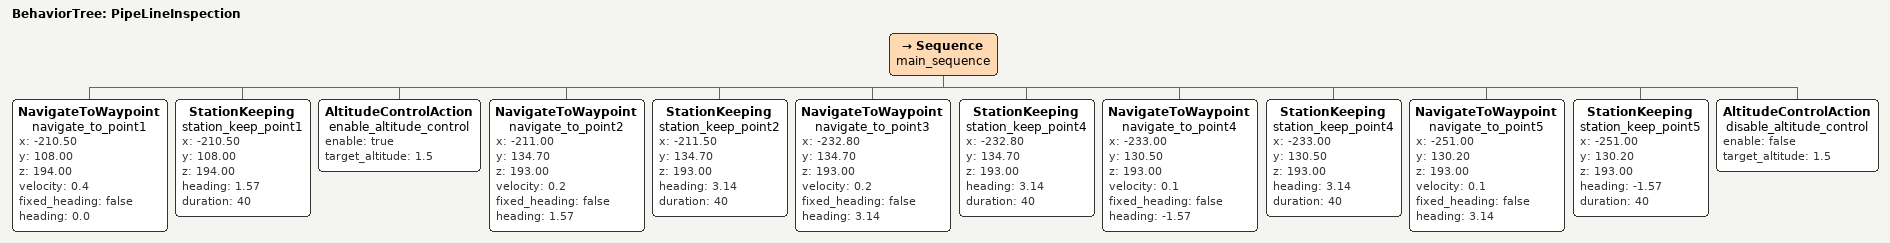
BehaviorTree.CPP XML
<?xml version="1.0" encoding="UTF-8"?>
<root BTCPP_format="4" main_tree_to_execute="PipeLineInspection">

    <!-- Test tree for altitude control -->
    <BehaviorTree ID="PipeLineInspection">
        <Sequence name="main_sequence">

            <!-- Point 1: Navigate there (altitude controller will override z) -->
            <NavigateToWaypoint name="navigate_to_point1"
                               x="-210.50"
                               y="108.00"
                               z="194.00"
                               velocity="0.4"
                               fixed_heading="false"
                               heading="0.0"/>

            <!-- Point 1: Station keep with correct heading -->
            <StationKeeping name="station_keep_point1"
                        x="-210.50"
                        y="108.00"
                        z="194.00"
                        heading="1.57"
                        duration="40"/>

            <!-- Enable altitude control with target of 3.0 meters -->
            <AltitudeControlAction name="enable_altitude_control"
                                  enable="true"
                                  target_altitude="1.5"/>

            <!-- Point 2: Navigate there -->
            <NavigateToWaypoint name="navigate_to_point2"
                               x="-211.00"
                               y="134.70"
                               z="193.00"
                               velocity="0.2"
                               fixed_heading="false"
                               heading="1.57"/>

            <!-- Point 2: Station keep with correct heading -->
            <StationKeeping name="station_keep_point2"
                        x="-211.50"
                        y="134.70"
                        z="193.00"
                        heading="3.14"
                        duration="40"/>

            <!-- Point 3: Navigate there -->
            <NavigateToWaypoint name="navigate_to_point3"
                               x="-232.80"
                               y="134.70"
                               z="193.00"
                               velocity="0.2"
                               fixed_heading="false"
                               heading="3.14"/>

            <!-- Point 4: Then station keep with correct heading -->
                                <StationKeeping name="station_keep_point4"
                                x="-232.80"
                                y="134.70"
                                z="193.00"
                                heading="3.14"
                                duration="40"/>

            <!-- Point 4: First navigate there -->
            <NavigateToWaypoint name="navigate_to_point4"
                               x="-233.00"
                               y="130.50"
                               z="193.00"
                               velocity="0.1"
                               fixed_heading="false"
                               heading="-1.57"/>

            <!-- Point 4: Then station keep with correct heading -->
            <StationKeeping name="station_keep_point4"
                        x="-233.00"
                        y="130.50"
                        z="193.00"
                        heading="3.14"
                        duration="40"/>

            <!-- Point 5: Navigate there -->
            <NavigateToWaypoint name="navigate_to_point5"
                               x="-251.00"
                               y="130.20"
                               z="193.00"
                               velocity="0.1"
                               fixed_heading="false"
                               heading="3.14"/>

            <!-- Point 5: Station keep with correct heading -->
            <StationKeeping name="station_keep_point5"
                        x="-251.00"
                        y="130.20"
                        z="193.00"
                        heading="-1.57"
                        duration="40"/>

            <!-- Disable altitude control after the test -->
            <AltitudeControlAction name="disable_altitude_control"
                                  enable="false"
                                  target_altitude="1.5"/>

        </Sequence>
    </BehaviorTree>

</root>
